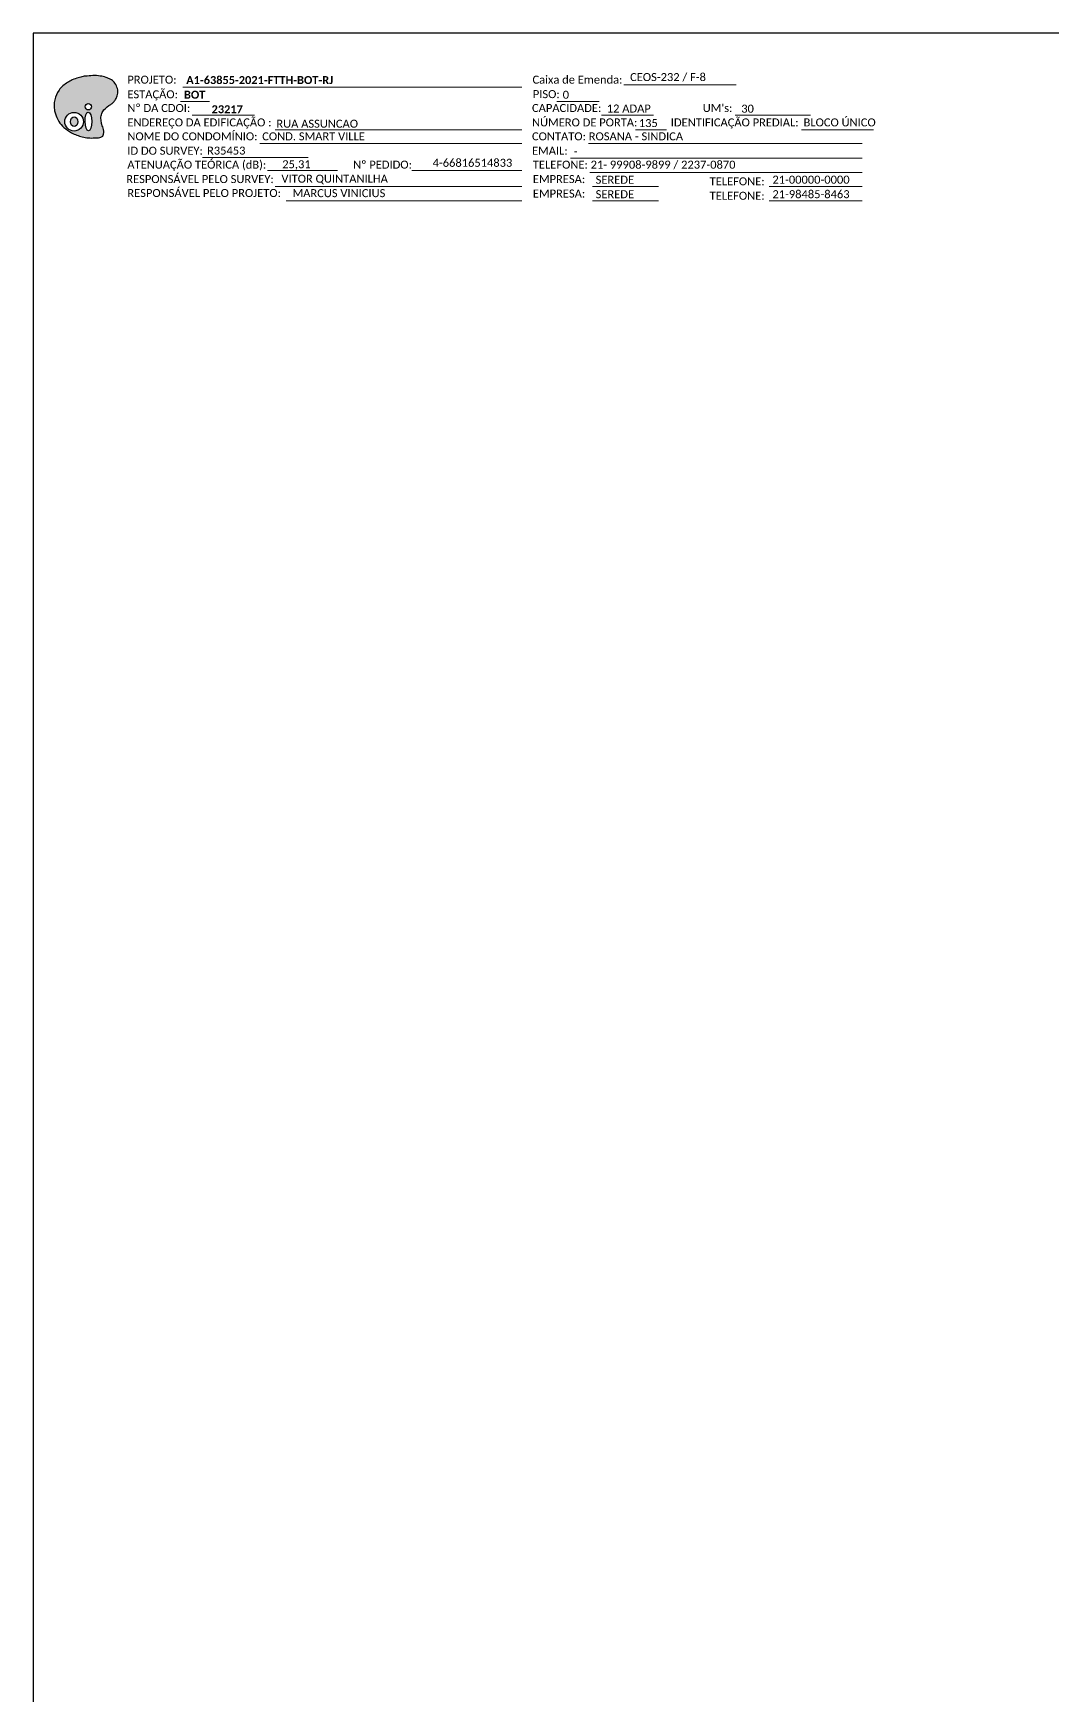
# Model space of a CAD drawing. Header units: inches. Extents: x 950 to 3755, y 850 to 1444.
# Drawn here: x 949.7 to 1178, y 1071.5 to 1444 of the extents above; entities that cross this region are included whole.
import ezdxf
from ezdxf.enums import TextEntityAlignment as Align

# ---------------------------------------------------------------- set-up
doc = ezdxf.new("R2010")
doc.units = ezdxf.units.IN
doc.header["$MEASUREMENT"] = 0
doc.styles.add('WMF-Calibri0', font='calibri.ttf')
doc.styles.add('WMF-Calibri1', font='calibrib.ttf')

# ---------------------------------------------------------------- blocks, each defined once
blk = doc.blocks.new('OI')
h = blk.add_hatch(color=40)
edge = h.paths.add_edge_path()
edge.add_spline(control_points=[(4.35, -0.67), (3.92, -0.99), (3.26, -1.5), (2.81, -2.59), (2.9, -3.5), (3.06, -4.27), (3.31, -4.85), (3.37, -5.39), (3.4, -5.88), (3.2, -6.4), (2.54, -6.61), (1.65, -6.63), (0.55, -6.67), (-0.56, -6.42), (-1.61, -6.14), (-2.77, -5.61), (-3.92, -4.77), (-4.89, -3.7), (-5.34, -2.65), (-5.6, -1.94), (-5.85, -0.96), (-5.71, 0.47), (-5.1, 2.02), (-4.14, 3.02), (-3.3, 3.61), (-2.37, 4.16), (-1.36, 4.44), (-0.56, 4.7), (0.79, 4.85), (2.24, 4.97), (3.79, 4.57), (4.67, 4.21), (5.44, 3.65), (5.76, 2.99), (6.03, 2.21), (6.01, 1.46), (5.72, 0.64), (5.31, 0.08), (4.88, -0.38), (4.51, -0.55), (4.35, -0.67)], knot_values=[0, 0, 0, 0, 1.60434, 2.417191, 3.427595, 4.282808, 4.776746, 5.304182, 5.888771, 6.258406, 6.858137, 7.79129, 8.986195, 10.124242, 11.187857, 12.242908, 13.953784, 15.414161, 16.515391, 17.349188, 17.675853, 19.552021, 21.515531, 22.568638, 23.63245, 24.621084, 25.782718, 26.745347, 27.142653, 29.870543, 31.004649, 31.921532, 32.709589, 33.801391, 34.042471, 35.192333, 35.971461, 36.628871, 37.254359, 37.836911, 37.836911, 37.836911, 37.836911], degree=3, periodic=0)
h.paths.add_polyline_path([(1.13, -0.87, -1), (-0.04, -0.87, -1)], flags=16)
edge = h.paths.add_edge_path(flags=16)
edge.add_ellipse((0.56, -3.59), major_axis=(-0.02, 1.71), ratio=0.361305, start_angle=0, end_angle=360)
h.paths.add_polyline_path([(-0.36, -3.62, -1), (-3.8, -3.62, -1)], flags=16)
edge = h.paths.add_edge_path(flags=0)
edge.add_ellipse((-2.08, -3.62), major_axis=(0, 0.885), ratio=0.758294, start_angle=0, end_angle=360)
at = {"color": 40}
for centre, radius in [((-2.08, -3.62), 1.72), ((0.54, -0.87), 0.587)]:
    blk.add_circle(centre, radius, dxfattribs=at)
blk.add_ellipse((-2.08, -3.62), major_axis=(0, 0.885), ratio=0.758294, start_param=-3.141592653589792, end_param=3.141592653589792, dxfattribs=at)
blk.add_ellipse((0.56, -3.59), major_axis=(-0.02, 1.71), ratio=0.361305, dxfattribs=at)
at = {"color": 40, "start_tangent": (-0.800898, -0.598801), "end_tangent": (-0.800898, -0.598801)}
blk.add_spline([(4.35, -0.67), (3.2, -1.78), (2.9, -2.54), (2.92, -3.55), (3.12, -4.38), (3.28, -4.85), (3.37, -5.37), (3.35, -5.95), (3.2, -6.29), (2.66, -6.55), (1.73, -6.63), (0.54, -6.62), (-0.58, -6.41), (-1.6, -6.11), (-2.56, -5.67), (-3.95, -4.67), (-4.89, -3.56), (-5.37, -2.56), (-5.64, -1.78), (-5.72, -1.46), (-5.63, 0.42), (-4.84, 2.22), (-4.13, 2.99), (-3.27, 3.62), (-2.4, 4.09), (-1.3, 4.47), (-0.37, 4.72), (0.02, 4.77), (2.75, 4.8), (3.85, 4.53), (4.69, 4.16), (5.31, 3.68), (5.85, 2.73), (5.93, 2.5), (5.94, 1.35), (5.67, 0.62), (5.29, 0.08), (4.84, -0.36), (4.35, -0.67)], degree=3, dxfattribs=at)

msp = doc.modelspace()

# ---------------------------------------------------------------- linework, layer by layer
msp.add_lwpolyline([(949.69, 850), (1788.25, 850), (1788.25, 1444), (949.69, 1444), (949.69, 850)])
at = {"color": 7, "lineweight": 0}
for points in [[(983.16, 1431.95), (1059.13, 1431.95)], [(1081.97, 1432.45), (1107.1, 1432.45)], [(982.64, 1428.68), (989.19, 1428.68)], [(1066.93, 1428.72), (1076.41, 1428.72)], [(985.3, 1425.61), (999.25, 1425.61)], [(1076.98, 1425.61), (1088.59, 1425.61)], [(1106.92, 1425.61), (1123.77, 1425.61)], [(1003.87, 1422.37), (1059.13, 1422.37)], [(1084.56, 1422.37), (1091.51, 1422.37)], [(1121.73, 1422.37), (1137.91, 1422.37)], [(987.62, 1416.19), (1011.25, 1416.19)], [(1000.46, 1419.26), (1059.13, 1419.26)], [(1070.05, 1416.02), (1135.32, 1416.02)], [(1074.09, 1419.26), (1135.32, 1419.26)], [(1002.16, 1413.22), (1017.83, 1413.22)], [(1034.49, 1413.23), (1058.99, 1413.23)], [(1034.99, 1413.24), (1059.14, 1413.24)], [(1074.34, 1412.78), (1135.32, 1412.78)], [(1003.87, 1409.67), (1059.13, 1409.67)], [(1074.95, 1409.67), (1089.75, 1409.67)], [(1114.55, 1409.67), (1135.32, 1409.67)], [(1006.36, 1406.43), (1059.13, 1406.43)], [(1074.95, 1406.43), (1089.75, 1406.43)], [(1114.55, 1406.43), (1135.32, 1406.43)]]:
    msp.add_lwpolyline(points, dxfattribs=at)

# ---------------------------------------------------------------- block references
at = {"color": 7, "xscale": 1.213923925196705, "yscale": 1.21392392515554, "zscale": 1.213923925163967, "rotation": 0.153289602326381}
msp.add_blockref('OI', (961.35, 1428.58), dxfattribs=at)

# ---------------------------------------------------------------- texts
at = {"color": 7, "lineweight": 0, "style": 'WMF-Calibri0'}
for s, height, p in [('PROJETO:', 1.793, (970.76, 1432.7)), ('Caixa de Emenda:', 1.7927, (1061.51, 1432.7)), ('ESTAÇÃO:', 1.793, (970.76, 1429.42)), ('PISO:', 1.793, (1061.58, 1429.46)), ('Nº DA CDOI:', 1.7927, (970.76, 1426.35)), ('CAPACIDADE:', 1.7927, (1061.4, 1426.35)), ("UM's:", 1.793, (1099.65, 1426.35)), ('ENDEREÇO DA EDIFICAÇÃO :', 1.7927, (970.76, 1423.12)), ('NÚMERO DE PORTA:', 1.7927, (1061.4, 1423.12)), ('IDENTIFICAÇÃO PREDIAL:', 1.7927, (1092.49, 1423.12)), ('BLOCO ÚNICO', 1.7927, (1122.23, 1423.12)), ('NOME DO CONDOMÍNIO:', 1.7927, (970.76, 1420)), ('COND. SMART VILLE', 1.7927, (1000.97, 1420)), ('CONTATO: ROSANA - SINDICA', 1.7927, (1061.4, 1420)), ('ATENUAÇÃO TEÓRICA (dB):', 1.7927, (970.76, 1413.65)), ('ID DO SURVEY:', 1.7927, (970.76, 1416.77)), ('EMAIL:', 1.793, (1061.4, 1416.77)), ('RESPONSÁVEL PELO SURVEY:', 1.7927, (970.52, 1410.42)), ('Nº PEDIDO:', 1.793, (1021.34, 1413.66)), ('TELEFONE: 21- 99908-9899 / 2237-0870', 1.7927, (1061.59, 1413.65)), ('EMPRESA:', 1.793, (1061.59, 1410.42)), ('RESPONSÁVEL PELO PROJETO:', 1.7927, (970.76, 1407.3)), ('EMPRESA:', 1.793, (1061.59, 1407.18)), ('TELEFONE:', 1.793, (1101.19, 1409.91)), ('TELEFONE:', 1.793, (1101.19, 1406.68))]:
    msp.add_text(s, height=height, dxfattribs=at).set_placement(p)
at = {"color": 7, "linetype": 'Continuous'}
for s, height, style, p in [('A1-63855-2021-FTTH-BOT-RJ', 1.7927, 'WMF-Calibri1', (983.95, 1432.61)), ('CEOS-232 / F-8', 1.7927, 'WMF-Calibri0', (1083.37, 1433.28)), ('BOT', 1.793, 'WMF-Calibri1', (983.44, 1429.33)), ('0', 1.79, 'WMF-Calibri0', (1068.28, 1429.32)), ('RUA ASSUNCAO', 1.7927, 'WMF-Calibri0', (1004.14, 1422.83)), ('135', 1.793, 'WMF-Calibri0', (1085.32, 1422.97)), ('-', 1.79, 'WMF-Calibri0', (1070.76, 1416.62)), ('VITOR QUINTANILHA', 1.7927, 'WMF-Calibri0', (1005.27, 1410.51)), ('SEREDE', 1.793, 'WMF-Calibri0', (1075.65, 1410.27)), ('21-00000-0000', 1.7927, 'WMF-Calibri0', (1115.25, 1410.29)), ('MARCUS VINICIUS', 1.7927, 'WMF-Calibri0', (1007.76, 1407.27)), ('SEREDE', 1.793, 'WMF-Calibri0', (1075.65, 1407.03)), ('21-98485-8463', 1.7927, 'WMF-Calibri0', (1115.25, 1407.03))]:
    msp.add_text(s, height=height, dxfattribs=dict(at, style=style)).set_placement(p)
at = {"color": 7, "linetype": 'Continuous', "style": 'WMF-Calibri1'}
msp.add_text('23217', height=1.793, dxfattribs=at).set_placement((993.14, 1426.07), align=Align.CENTER)
at = {"color": 0, "linetype": 'Continuous', "style": 'WMF-Calibri0'}
for s, p in [('12 ADAP', (1078.15, 1426.23)), ('30', (1108.27, 1426.2)), ('R35453', (988.61, 1416.8))]:
    msp.add_text(s, height=1.793, dxfattribs=at).set_placement(p)
at = {"color": 7, "style": 'WMF-Calibri0'}
msp.add_text('4-66816514833', height=1.7927, dxfattribs=at).set_placement((1039.14, 1414.07))
at = {"color": 0, "lineweight": 0, "style": 'WMF-Calibri0'}
msp.add_text('25,31', height=1.793, dxfattribs=at).set_placement((1005.46, 1413.74))

doc.saveas('drawing.dxf')
